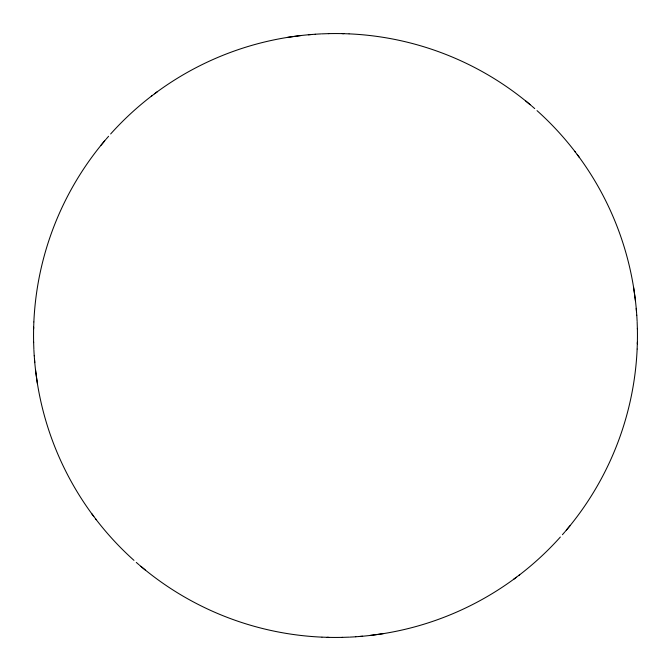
<?xml version="1.0" encoding="UTF-8"?>
<svg xmlns="http://www.w3.org/2000/svg" width="671" height="671" viewBox="0 0 671 671"><rect width="100%" height="100%" fill="white"/><g stroke="black" fill="none" stroke-linecap="round" stroke-linejoin="round"><path stroke-width="1.01" d="M33.625 328.798L33.852 322.038M637.148 348.962L637.375 342.202M101.078 145.179L106.077 139.191M564.923 531.809L569.922 525.821M151.294 96.247L157.517 91.583M513.483 579.417L519.706 574.753M287.557 37.383L301.464 35.471M383.443 633.617L369.536 635.529M308.366 34.775L315.227 34.229M355.773 636.771L362.634 636.225M322.038 33.852L328.798 33.625M342.202 637.375L348.962 637.148M342.202 33.625L348.962 33.852M322.038 637.148L328.798 637.375M525.821 101.078L531.809 106.077M139.191 564.923L145.179 569.922M574.753 151.294L579.417 157.517M91.583 513.483L96.247 519.706M633.617 287.557L635.529 301.464M37.383 383.443L35.471 369.536M636.225 308.366L636.771 315.227M34.229 355.773L34.775 362.634M637.148 322.038L637.375 328.798M33.625 342.202L33.852 348.962M637.366 328.396A301.95 301.95 0 0 1 637.333 343.879M637.14 349.121A301.95 301.95 0 0 1 566.433 530.04M564.428 532.388A301.95 301.95 0 0 1 562.407 534.72M560.36 537.026A301.95 301.95 0 0 1 518.943 575.341M516.494 577.194A301.95 301.95 0 0 1 358.842 636.544M355.806 636.771A301.95 301.95 0 0 1 349.717 637.115M342.604 637.366A301.95 301.95 0 0 1 327.121 637.333M321.879 637.14A301.95 301.95 0 0 1 140.96 566.433M138.612 564.428A301.95 301.95 0 0 1 136.28 562.407M133.974 560.36A301.95 301.95 0 0 1 95.659 518.943M93.806 516.494A301.95 301.95 0 0 1 34.456 358.842M34.229 355.806A301.95 301.95 0 0 1 33.886 349.717M33.634 342.604A301.95 301.95 0 0 1 33.667 327.121M33.86 321.879A301.95 301.95 0 0 1 104.567 140.96M106.572 138.612A301.95 301.95 0 0 1 108.593 136.28M110.64 133.974A301.95 301.95 0 0 1 152.057 95.659M154.506 93.806A301.95 301.95 0 0 1 312.158 34.456M315.194 34.229A301.95 301.95 0 0 1 321.283 33.886M328.396 33.634A301.95 301.95 0 0 1 343.879 33.667M349.121 33.86A301.95 301.95 0 0 1 530.04 104.567M532.388 106.572A301.95 301.95 0 0 1 534.72 108.593M537.026 110.64A301.95 301.95 0 0 1 575.341 152.057M577.194 154.506A301.95 301.95 0 0 1 636.544 312.158M636.771 315.194A301.95 301.95 0 0 1 637.115 321.283"/></g></svg>
